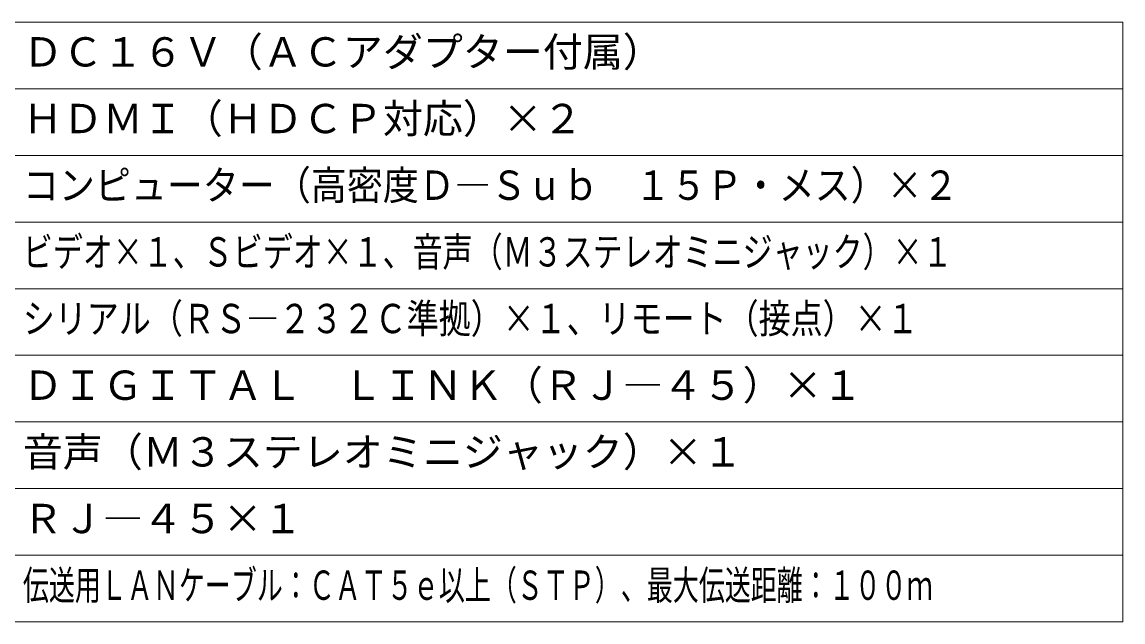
# Model space of a CAD drawing. Units: millimetres, scale not verified. Extents: x -62 to 62, y -56 to 57.
# Drawn here: x -20.1 to 62.5, y -56.5 to -11.5 of the extents above; entities that cross this region are included whole.
import ezdxf
from ezdxf.enums import TextEntityAlignment as Align

# ---------------------------------------------------------------- set-up
doc = ezdxf.new("R2010")
doc.units = ezdxf.units.MM
doc.header["$LTSCALE"] = 0.125
doc.layers.add('0-1_MOJI1', color=7, linetype='Continuous')
doc.layers.add('0-2_WAKU', color=1, linetype='Continuous', lineweight=18)
doc.styles.add('ＭＳ ゴシック', font='')
doc.styles.get('ＭＳ ゴシック').set_extended_font_data('MS Gothic')

msp = doc.modelspace()

# ---------------------------------------------------------------- linework, layer by layer
at = {"layer": '0-2_WAKU', "color": 4}
for p, q in [((-62.5, -11.5), (62.5, -11.5)), ((62.5, -56.5), (62.5, -11.5)), ((-62.5, -56.5), (62.5, -56.5))]:
    msp.add_line(p, q, dxfattribs=at)
at = {"layer": '0-2_WAKU'}
for p, q in [((62.5, -16.5), (-62.5, -16.5)), ((62.5, -21.5), (-62.5, -21.5)), ((62.5, -26.5), (-62.5, -26.5)), ((-62.5, -31.5), (62.5, -31.5)), ((-62.5, -36.5), (62.5, -36.5)), ((-62.5, -41.5), (62.5, -41.5)), ((-62.5, -46.5), (62.5, -46.5)), ((-62.5, -51.5), (62.5, -51.5))]:
    msp.add_line(p, q, dxfattribs=at)

# ---------------------------------------------------------------- texts
at = {"layer": '0-1_MOJI1', "style": 'ＭＳ ゴシック'}
for s, p in [('ＤＣ１６Ｖ（ＡＣアダプター付属）', (-20, -15.5)), ('ＨＤＭＩ（ＨＤＣＰ対応）×２', (-20, -20.5)), ('ＤＩＧＩＴＡＬ\u3000ＬＩＮＫ（ＲＪ―４５）×１', (-20, -40.5)), ('音声（Ｍ３ステレオミニジャック）×１', (-20, -45.5)), ('ＲＪ―４５×１', (-20, -50.5))]:
    msp.add_text(s, height=2.199, dxfattribs=at).set_placement(p, align=Align.BOTTOM_LEFT)
for s, width, p in [('コンピューター（高密度Ｄ―Ｓｕｂ\u3000１５Ｐ・メス）×２', 0.9, (-20, -25.5)), ('ビデオ×１、Ｓビデオ×１、音声（Ｍ３ステレオミニジャック）×１', 0.75, (-20, -30.5)), ('シリアル（ＲＳ―２３２Ｃ準拠）×１、リモート（接点）×１', 0.8, (-20, -35.5)), ('伝送用ＬＡＮケーブル：ＣＡＴ５ｅ以上（ＳＴＰ）、最大伝送距離：１００ｍ', 0.65, (-20, -55.5))]:
    msp.add_text(s, height=2.199, dxfattribs=dict(at, width=width)).set_placement(p, align=Align.BOTTOM_LEFT)

doc.saveas('drawing.dxf')
